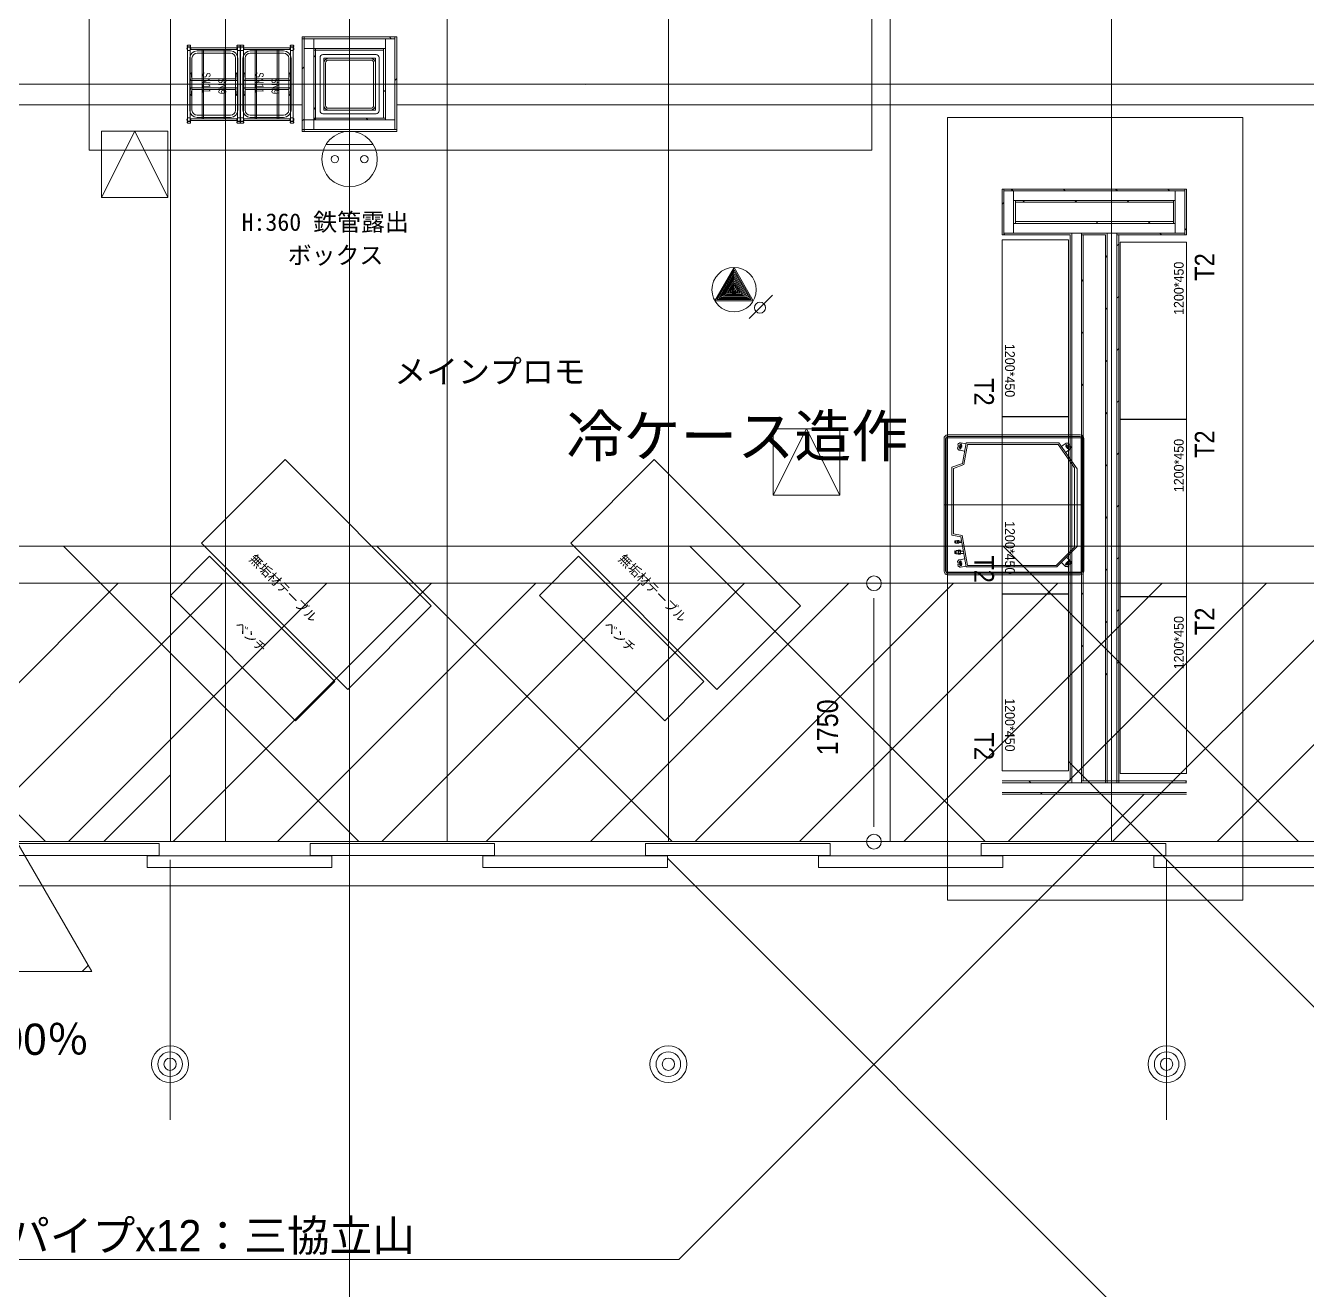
# Model space of a CAD drawing. Units: millimetres at full size, sheet at 1:100. Extents: x 3352 to 127672, y -40372 to 101181.
# Drawn here: x 31776 to 40457, y -17632 to -9067 of the extents above; entities that cross this region are included whole.
import ezdxf
from ezdxf.enums import TextEntityAlignment as Align

# ---------------------------------------------------------------- set-up
doc = ezdxf.new("R2010")
doc.units = ezdxf.units.MM
doc.header["$LTSCALE"] = 100
doc.header["$PDMODE"] = 32
doc.header["$PDSIZE"] = 50
doc.linetypes.add('CHAIN2', pattern=[12, 9, -1, 1, -1])
doc.layers.add('0-0', color=134, linetype='Continuous', lineweight=18)
doc.styles.add('MS UI Gothic', font='')
doc.styles.add('ＭＳ ゴシック', font='')
doc.styles.add('ＭＳ Ｐゴシック', font='')
doc.styles.get('MS UI Gothic').set_extended_font_data('MS UI Gothic')
doc.styles.get('ＭＳ ゴシック').set_extended_font_data('MS Gothic')
doc.styles.get('ＭＳ Ｐゴシック').set_extended_font_data('MS PGothic')

msp = doc.modelspace()

# ---------------------------------------------------------------- linework, layer by layer
at = {"layer": '0-0'}
for p, q in [((33969.8, -18478.1), (33969.8, 11057)), ((33209.3, -9199.3), (33209.3, -9215)), ((33231.3, -9201.8), (33229.3, -9201.8)), ((33231.3, -9215), (33231.3, -9199.3)), ((33649.8, -9143.3), (34289.8, -9143.3)), ((33649.8, -9783.3), (33649.8, -9143.3)), ((33649.8, -9155.8), (33662.3, -9155.8)), ((33662.3, -9155.8), (33662.3, -9143.3)), ((33662.3, -9770.8), (33662.3, -9155.8)), ((33662.3, -9155.8), (34277.3, -9155.8)), ((33727.3, -9155.8), (33727.3, -9220.8)), ((34212.3, -9155.8), (34212.3, -9220.8)), ((34251.7, -9155.8), (34239.2, -9143.3)), ((34277.3, -9143.3), (34277.3, -9155.8)), ((34277.3, -9155.8), (34277.3, -9770.8)), ((34289.8, -9143.3), (34289.8, -9783.3)), ((32887.3, -9288.3), (32887.3, -9638.3)), ((33209.7, -9218.3), (32890.9, -9218.3)), ((32890.9, -9228.3), (33209.7, -9228.3)), ((32891.4, -9208.8), (32893.4, -9208.8)), ((32902.3, -9288.3), (32902.3, -9638.3)), ((33163.3, -9238.3), (32937.3, -9238.3)), ((33163.3, -9253.3), (32937.3, -9253.3)), ((32970.3, -9228.3), (32970.3, -9698.3)), ((32980.3, -9698.3), (32980.3, -9228.3)), ((33120.3, -9228.3), (33120.3, -9698.3)), ((33130.3, -9698.3), (33130.3, -9228.3)), ((33198.3, -9638.3), (33198.3, -9288.3)), ((33213.3, -9638.3), (33213.3, -9288.3)), ((33229.3, -9208.8), (33231.3, -9208.8)), ((33247.2, -9288.3), (33247.2, -9638.3)), ((33569.6, -9218.3), (33250.8, -9218.3)), ((33250.8, -9228.3), (33569.6, -9228.3)), ((33251.3, -9208.8), (33253.3, -9208.8)), ((33262.2, -9288.3), (33262.2, -9638.3)), ((33523.2, -9238.3), (33297.2, -9238.3)), ((33523.2, -9253.3), (33297.2, -9253.3)), ((33330.2, -9228.3), (33330.2, -9698.3)), ((33340.2, -9698.3), (33340.2, -9228.3)), ((33480.2, -9228.3), (33480.2, -9698.3)), ((33490.2, -9698.3), (33490.2, -9228.3)), ((33558.2, -9638.3), (33558.2, -9288.3)), ((33573.2, -9638.3), (33573.2, -9288.3)), ((33589.2, -9208.8), (33591.2, -9208.8)), ((33662.3, -9220.8), (33727.3, -9220.8)), ((33727.3, -9220.8), (34212.3, -9220.8)), ((33727.3, -9705.8), (33727.3, -9220.8)), ((33727.3, -9233.3), (33739.8, -9233.3)), ((33739.8, -9268.8), (33727.3, -9281.3)), ((33739.8, -9220.8), (33739.8, -9233.3)), ((33739.8, -9233.3), (34199.8, -9233.3)), ((33739.8, -9693.3), (33739.8, -9233.3)), ((33769.8, -9283.3), (33769.8, -9643.3)), ((34149.8, -9263.3), (33789.8, -9263.3)), ((34169.8, -9643.3), (34169.8, -9283.3)), ((34199.8, -9220.8), (34199.8, -9233.3)), ((34199.8, -9233.3), (34199.8, -9693.3)), ((34212.3, -9220.8), (34212.3, -9705.8)), ((33662.3, -9346.3), (33649.8, -9358.8)), ((34277.3, -9438.4), (34289.8, -9425.9)), ((91067.1, -9463.3), (18347.6, -9463.3)), ((91067.1, -9463.3), (18347.6, -9463.3)), ((91067.1, -9463.3), (18347.6, -9463.3)), ((91067.1, -9463.3), (18347.6, -9463.3)), ((91067.1, -9463.3), (18347.6, -9463.3)), ((91067.1, -9463.3), (18347.6, -9463.3)), ((34199.8, -9515.9), (34212.3, -9503.4)), ((33739.8, -9622.3), (33727.3, -9634.8)), ((33209.7, -9698.3), (32890.9, -9698.3)), ((32890.9, -9708.3), (33209.7, -9708.3)), ((32937.3, -9673.3), (33163.3, -9673.3)), ((32937.3, -9688.3), (33163.3, -9688.3)), ((33231.3, -9717.8), (33229.3, -9717.8)), ((33231.3, -9727.3), (33231.3, -9711.6)), ((33569.6, -9698.3), (33250.8, -9698.3)), ((33250.8, -9708.3), (33569.6, -9708.3)), ((33297.2, -9673.3), (33523.2, -9673.3)), ((33297.2, -9688.3), (33523.2, -9688.3)), ((33662.3, -9699.8), (33649.8, -9712.3)), ((33662.3, -9705.8), (33727.3, -9705.8)), ((33727.3, -9693.3), (33739.8, -9693.3)), ((34212.3, -9705.8), (33727.3, -9705.8)), ((33727.3, -9770.8), (33727.3, -9705.8)), ((33728.5, -9693.3), (33741, -9705.8)), ((34199.8, -9693.3), (33739.8, -9693.3)), ((33739.8, -9705.8), (33739.8, -9693.3)), ((34149.8, -9663.3), (33789.8, -9663.3)), ((34082.1, -9693.3), (34094.6, -9705.8)), ((34212.3, -9693.3), (34199.8, -9693.3)), ((34277.3, -9705.8), (34212.3, -9705.8)), ((32289.8, -9781.2), (32289.8, -10231.2)), ((32739.8, -9781.2), (32289.8, -9781.2)), ((32514.8, -9781.2), (32289.8, -10231.2)), ((32514.8, -9781.2), (32739.8, -10231.2)), ((32891.4, -9724.8), (32893.4, -9724.8)), ((33229.3, -9724.8), (33231.3, -9724.8)), ((33251.3, -9724.8), (33253.3, -9724.8)), ((33589.2, -9724.8), (33591.2, -9724.8)), ((33662.3, -9770.8), (33649.8, -9770.8)), ((34289.8, -9783.3), (33649.8, -9783.3)), ((34277.3, -9770.8), (33662.3, -9770.8)), ((33662.3, -9783.3), (33662.3, -9770.8)), ((34289.8, -9770.8), (34277.3, -9770.8)), ((38389.3, -10173.3), (38401.8, -10173.3)), ((38389.3, -10484.3), (38389.3, -10173.3)), ((38401.8, -10173.3), (39626.8, -10173.3)), ((38401.8, -10185.8), (38401.8, -10173.3)), ((38401.8, -10471.8), (38401.8, -10185.8)), ((38463.7, -10185.8), (38451.2, -10173.3)), ((38466.8, -10185.8), (39561.8, -10185.8)), ((38817.2, -10185.8), (38804.7, -10173.3)), ((39170.8, -10185.8), (39158.3, -10173.3)), ((39524.3, -10185.8), (39511.8, -10173.3)), ((39561.8, -10185.8), (39626.8, -10185.8)), ((39561.8, -10185.8), (39561.8, -10250.8)), ((39626.8, -10173.3), (39639.3, -10173.3)), ((39626.8, -10173.3), (39626.8, -10185.8)), ((39626.8, -10185.8), (39626.8, -10471.8)), ((39639.3, -10173.3), (39639.3, -10484.3)), ((38401.8, -10263.6), (38389.3, -10276.1)), ((38466.8, -10406.8), (38466.8, -10250.8)), ((38479.3, -10250.8), (39549.3, -10250.8)), ((38479.3, -10263.3), (39549.3, -10263.3)), ((38479.3, -10394.3), (38479.3, -10263.3)), ((38541.2, -10263.3), (38528.7, -10250.8)), ((38894.7, -10263.3), (38882.2, -10250.8)), ((39248.3, -10263.3), (39235.8, -10250.8)), ((39549.3, -10250.8), (39561.8, -10250.8)), ((39549.3, -10250.8), (39549.3, -10263.3)), ((39549.3, -10263.3), (39549.3, -10394.3)), ((39561.8, -10250.8), (39561.8, -10406.8)), ((38466.8, -10471.8), (38466.8, -10406.8)), ((38479.3, -10406.8), (38466.8, -10406.8)), ((39549.3, -10394.3), (38479.3, -10394.3)), ((38479.3, -10406.8), (38479.3, -10394.3)), ((39549.3, -10406.8), (38479.3, -10406.8)), ((39025.7, -10394.3), (39038.2, -10406.8)), ((39379.3, -10394.3), (39391.8, -10406.8)), ((38401.8, -10484.3), (38389.3, -10484.3)), ((38466.8, -10471.8), (38401.8, -10471.8)), ((38401.8, -10484.3), (38401.8, -10471.8)), ((38401.8, -10477.5), (38408.6, -10484.3)), ((38849.3, -10484.3), (38401.8, -10484.3)), ((38861.8, -10471.8), (38466.8, -10471.8)), ((38849.3, -14182.3), (38849.3, -10484.3)), ((38861.8, -14182.3), (38861.8, -10484.3)), ((38926.8, -10484.3), (38926.8, -10471.8)), ((39101.8, -10471.8), (38926.8, -10471.8)), ((38926.8, -14182.3), (38926.8, -10484.3)), ((38926.8, -10484.3), (38939.3, -10484.3)), ((38939.3, -14182.3), (38939.3, -10484.3)), ((39089.3, -10484.3), (38939.3, -10484.3)), ((39089.3, -14194.8), (39089.3, -10484.3)), ((39101.8, -14194.8), (39101.8, -10484.3)), ((39166.8, -10484.3), (39166.8, -10471.8)), ((39561.8, -10471.8), (39166.8, -10471.8)), ((39166.8, -14194.8), (39166.8, -10484.3)), ((39166.8, -10484.3), (39179.3, -10484.3)), ((39179.3, -14194.8), (39179.3, -10484.3)), ((39626.8, -10484.3), (39179.3, -10484.3)), ((39456.8, -10471.8), (39469.3, -10484.3)), ((39626.8, -10452.8), (39639.3, -10440.3)), ((39626.8, -10471.8), (39626.8, -10484.3)), ((39639.3, -10484.3), (39626.8, -10484.3)), ((39179.3, -10546.8), (39166.8, -10559.3)), ((39101.8, -10624.3), (39089.3, -10636.8)), ((38939.3, -10786.8), (38926.8, -10799.3)), ((39179.3, -10900.3), (39166.8, -10912.8)), ((39101.8, -10977.8), (39089.3, -10990.3)), ((38939.3, -11140.3), (38926.8, -11152.8)), ((39179.3, -11253.9), (39166.8, -11266.4)), ((39101.8, -11331.4), (39089.3, -11343.9)), ((38939.3, -11493.9), (38926.8, -11506.4)), ((39179.3, -11607.4), (39166.8, -11619.9)), ((39101.8, -11684.9), (39089.3, -11697.4)), ((37064.8, -11797.4), (36839.8, -12247.4)), ((36839.8, -11797.4), (36839.8, -12247.4)), ((38939.3, -11847.4), (38926.8, -11859.9)), ((39179.3, -11961), (39166.8, -11973.5)), ((32967.9, -12572), (33533.6, -12006.3)), ((33533.6, -12006.3), (34523.5, -12996.3)), ((39101.8, -12038.5), (39089.3, -12051)), ((38939.3, -12201), (38926.8, -12213.5)), ((36839.8, -12247.4), (37289.8, -12247.4)), ((39179.3, -12314.5), (39166.8, -12327)), ((39101.8, -12392), (39089.3, -12404.5)), ((33957.8, -13562), (32967.9, -12572)), ((38939.3, -12554.5), (38926.8, -12567)), ((32755.8, -12925.6), (33020.9, -12660.4)), ((33020.9, -12660.4), (33869.5, -13509)), ((39179.3, -12668.1), (39166.8, -12680.6)), ((39101.8, -12745.6), (39089.3, -12758.1)), ((37715.9, -12843.3), (37121.1, -12843.3)), ((38939.3, -12908.1), (38926.8, -12920.6)), ((34523.5, -12996.3), (33957.8, -13562)), ((39179.3, -13021.6), (39166.8, -13034.1)), ((37521.1, -14393.3), (37521.1, -13043.3)), ((39101.8, -13099.1), (39089.3, -13111.6)), ((38939.3, -13261.6), (38926.8, -13274.1)), ((39101.8, -13452.7), (39089.3, -13465.2)), ((39179.3, -13375.2), (39166.8, -13387.7)), ((38389.3, -14182.3), (38849.3, -14182.3)), ((38389.3, -14194.8), (38861.8, -14194.8)), ((38583.6, -14194.8), (38571.1, -14182.3)), ((38861.8, -14194.8), (38861.8, -14182.3)), ((38861.8, -14194.8), (38926.8, -14194.8)), ((38926.8, -14194.8), (39639.3, -14194.8)), ((38939.3, -14182.3), (39639.3, -14182.3)), ((39639.3, -14189.9), (39631.8, -14182.3)), ((38389.3, -14259.8), (39639.3, -14259.8)), ((38389.3, -14272.3), (39639.3, -14272.3)), ((38661.1, -14272.3), (38648.6, -14259.8)), ((23269.8, -14593.3), (69649.8, -14593.3)), ((28766.4, -14593.3), (32755.8, -14593.3)), ((54505.2, -14593.3), (32755.8, -14593.3)), ((33702.2, -14606.7), (33702.2, -14686.7)), ((35974.8, -14606.7), (35974.8, -14686.7)), ((37728.6, -14593.3), (37121.1, -14593.3)), ((38247.4, -14606.7), (38247.4, -14686.7)), ((31429.5, -14686.7), (32679.5, -14686.7)), ((32599.5, -14688.7), (32599.5, -14768.7)), ((33849.5, -14688.7), (32599.5, -14688.7)), ((32753.9, -14717.4), (32753.9, -16476.4)), ((33702.2, -14686.7), (34952.2, -14686.7)), ((33849.5, -14768.7), (33849.5, -14688.7)), ((34872.2, -14688.7), (34872.2, -14768.7)), ((36122.2, -14688.7), (34872.2, -14688.7)), ((35974.8, -14686.7), (37224.8, -14686.7)), ((36122.2, -14768.7), (36122.2, -14688.7)), ((37144.8, -14688.7), (37144.8, -14768.7)), ((38394.8, -14688.7), (37144.8, -14688.7)), ((38247.4, -14686.7), (39497.4, -14686.7)), ((38394.8, -14768.7), (38394.8, -14688.7)), ((39417.5, -14688.7), (39417.5, -14768.7)), ((40667.5, -14688.7), (39417.5, -14688.7)), ((39503.9, -14717.4), (39503.9, -16476.4)), ((32599.5, -14768.7), (33849.5, -14768.7)), ((34872.2, -14768.7), (36122.2, -14768.7)), ((37144.8, -14768.7), (38394.8, -14768.7)), ((39417.5, -14768.7), (40667.5, -14768.7))]:
    msp.add_line(p, q, dxfattribs=at)
at = {"layer": '0-0', "color": 47}
for p, q in [((33969.8, 11057), (33969.8, -18478.1)), ((33649.8, -9143.3), (33649.8, -9783.3)), ((33649.8, -9143.3), (34289.8, -9143.3)), ((33662.3, -9155.8), (33662.3, -9770.8)), ((33662.3, -9155.8), (34277.3, -9155.8)), ((34277.3, -9155.8), (34277.3, -9770.8)), ((34289.8, -9143.3), (34289.8, -9783.3)), ((33727.3, -9220.8), (33727.3, -9705.8)), ((33727.3, -9220.8), (34212.3, -9220.8)), ((34212.3, -9220.8), (34212.3, -9705.8)), ((33806.8, -9320.3), (33806.8, -9606.3)), ((33826.8, -9300.3), (34112.8, -9300.3)), ((34132.8, -9320.3), (34132.8, -9606.3)), ((34112.8, -9626.3), (33826.8, -9626.3)), ((33727.3, -9705.8), (34212.3, -9705.8)), ((33649.8, -9783.3), (34289.8, -9783.3)), ((33662.3, -9770.8), (34277.3, -9770.8)), ((36573.8, -10720.1), (36456.9, -10922.6)), ((36467.8, -10749), (36467.8, -10749)), ((36573.8, -10735.1), (36469.9, -10915.1)), ((36573.8, -10750.1), (36482.9, -10907.6)), ((36573.8, -10705.1), (36703.7, -10930.1)), ((36573.8, -10720.1), (36690.7, -10922.6)), ((36573.8, -10735.1), (36677.8, -10915.1)), ((36573.8, -10750.1), (36664.8, -10907.6)), ((36679.9, -10749), (36679.9, -10749)), ((36573.8, -10765.1), (36495.9, -10900.1)), ((36573.8, -10780.1), (36508.9, -10892.6)), ((36573.8, -10795.1), (36521.9, -10885.1)), ((36573.8, -10810.1), (36534.9, -10877.6)), ((36573.8, -10825.1), (36547.9, -10870.1)), ((36573.8, -10840.1), (36560.8, -10862.6)), ((36573.8, -10765.1), (36651.8, -10900.1)), ((36573.8, -10780.1), (36638.8, -10892.6)), ((36573.8, -10795.1), (36625.8, -10885.1)), ((36573.8, -10810.1), (36612.8, -10877.6)), ((36573.8, -10825.1), (36599.8, -10870.1)), ((36573.8, -10840.1), (36586.8, -10862.6)), ((36423.8, -10855.1), (36423.8, -10855.1)), ((36456.9, -10922.6), (36690.7, -10922.6)), ((36469.9, -10915.1), (36677.8, -10915.1)), ((36482.9, -10907.6), (36664.8, -10907.6)), ((36495.9, -10900.1), (36651.8, -10900.1)), ((36508.9, -10892.6), (36638.8, -10892.6)), ((36521.9, -10885.1), (36625.8, -10885.1)), ((36534.9, -10877.6), (36612.8, -10877.6)), ((36547.9, -10870.1), (36599.8, -10870.1)), ((36560.8, -10862.6), (36586.8, -10862.6)), ((36834.8, -10892), (36676.5, -11050.3)), ((36723.8, -10855.1), (36723.8, -10855.1)), ((36467.8, -10961.1), (36467.8, -10961.1)), ((36573.8, -11005.1), (36573.8, -11005.1)), ((36679.9, -10961.1), (36679.9, -10961.1)), ((37996.3, -12761.5), (37996.1, -11864.1)), ((38021.1, -11839.1), (38918.7, -11839.1)), ((38121.3, -12032.2), (38145.9, -11892.9)), ((38145.9, -11892.9), (38774, -11892.9)), ((38774, -11892.9), (38897.4, -12069.2)), ((38943.7, -11864.1), (38943.7, -12761.8)), ((38049.9, -12058.2), (38121.3, -12032.2)), ((38049.9, -12518.1), (38049.9, -12058.2)), ((38897.4, -12595.4), (38897.4, -12069.2)), ((38109.9, -12528.7), (38049.9, -12518.1)), ((38145.9, -12732.9), (38109.9, -12528.7)), ((38897.4, -12595.4), (38759.8, -12732.9)), ((38759.8, -12732.9), (38145.9, -12732.9)), ((38918.7, -12786.8), (38021.3, -12786.5)), ((60782.3, -14593.3), (24819.8, -14593.3)), ((24819.8, -14893.3), (60782.3, -14893.3))]:
    msp.add_line(p, q, dxfattribs=at)
at = {"layer": '0-0', "linetype": 'CHAIN2'}
for p, q in [((33969.8, 11057), (33969.8, -18478.1)), ((18347.6, -9463.3), (91067.1, -9463.3)), ((18347.6, -9463.3), (91067.1, -9463.3))]:
    msp.add_line(p, q, dxfattribs=at)
at = {"layer": '0-0', "color": 254}
for p, q in [((34630.5, -14593.3), (34630.5, -2733.3)), ((36130.5, -14593.3), (36130.5, -2733.3)), ((37630.5, -14593.3), (37630.5, -2733.3)), ((39130.5, -14593.3), (39130.5, -2733.3)), ((33130.5, -14593.3), (33130.5, -3861.4))]:
    msp.add_line(p, q, dxfattribs=at)
at = {"layer": '0-0', "color": 8}
for p, q in [((33228.7, -9214.3), (33229.3, -9213.7)), ((37521.1, -12943.3), (37521.1, -13043.3)), ((37521.1, -14493.3), (37521.1, -14393.3))]:
    msp.add_line(p, q, dxfattribs=at)
at = {"layer": '0-0', "color": 4}
for p, q in [((33769.8, -9283.3), (33769.8, -9643.3)), ((34149.8, -9263.3), (33789.8, -9263.3)), ((34169.8, -9643.3), (34169.8, -9283.3)), ((34149.8, -9663.3), (33789.8, -9663.3)), ((38007, -12761), (38007, -11865.1)), ((38022, -11850.1), (38917.7, -11850.1)), ((38144.9, -11898.5), (38107.1, -11891.8)), ((38932.7, -11865.1), (38932.7, -12761)), ((38086.5, -11931.3), (38088.6, -11919.5)), ((38095.1, -11939), (38090.2, -11932)), ((38090.5, -11908.7), (38092.6, -11896.9)), ((38092.5, -11909), (38090.5, -11908.7)), ((38090.6, -11919.9), (38101.7, -11921.8)), ((38092.6, -11896.9), (38094.6, -11897.2)), ((38118.8, -11919.3), (38093, -11914.7)), ((38136.2, -11947.7), (38098.4, -11941)), ((38101.7, -11921.8), (38101.1, -11925.3)), ((38112, -11897.9), (38105, -11937.4)), ((38112.9, -11927.4), (38116, -11909.6)), ((38130.6, -12040), (38154.7, -11903.4)), ((38154.7, -11903.4), (38768.5, -11903.4)), ((38879.4, -12061.8), (38768.5, -11903.4)), ((38801.9, -11909.2), (38790.8, -11917)), ((38802.3, -11909), (38803.9, -11907.8)), ((38803.9, -11907.8), (38822.3, -11895)), ((38819.5, -11958), (38851, -11935.9)), ((38820.7, -11903), (38842.8, -11934.7)), ((38821.7, -11914.9), (38832, -11929.7)), ((38826, -11894.1), (38834.4, -11895.6)), ((38833.5, -11910.9), (38831.5, -11908)), ((38842.8, -11904.4), (38833.5, -11910.9)), ((38837.5, -11893.4), (38844.4, -11903.3)), ((38854.5, -11924.3), (38853, -11932.7)), ((38856, -11923.3), (38854.5, -11924.3)), ((38060.4, -12065.6), (38130.6, -12040)), ((38060.4, -12509.3), (38060.4, -12065.6)), ((38879.4, -12598.5), (38879.4, -12061.8)), ((37996.2, -12312.9), (38943.7, -12312.9)), ((38118.9, -12519.6), (38060.4, -12509.3)), ((38072.6, -12556.6), (38069.9, -12559.3)), ((38069.9, -12559.3), (38069.9, -12567.3)), ((38074.7, -12556.6), (38072.6, -12556.6)), ((38075.9, -12555.4), (38074.7, -12556.6)), ((38074.7, -12556.6), (38074.7, -12570.1)), ((38074.7, -12570.1), (38075.9, -12571.3)), ((38086.4, -12555.4), (38075.9, -12555.4)), ((38075.9, -12571.3), (38086.4, -12571.3)), ((38086.6, -12561.3), (38086.4, -12559.1)), ((38086.4, -12559.1), (38086.4, -12567.6)), ((38086.4, -12567.3), (38086.6, -12565.3)), ((38086.4, -12567.6), (38086.4, -12571.8)), ((38086.4, -12571.8), (38087.1, -12571.8)), ((38087.1, -12563.3), (38086.6, -12561.3)), ((38087.1, -12554.8), (38096.6, -12554.8)), ((38087.1, -12571.8), (38096.6, -12571.8)), ((38097.4, -12554.8), (38096.6, -12554.8)), ((38097.4, -12559.4), (38097.1, -12561.4)), ((38097.2, -12565.4), (38097.4, -12567.6)), ((38097.4, -12554.8), (38097.4, -12559.1)), ((38115.1, -12558.6), (38097.4, -12558.6)), ((38097.4, -12559.1), (38097.4, -12559.4)), ((38097.4, -12559.1), (38097.4, -12567.6)), ((38097.4, -12567.6), (38097.4, -12571.8)), ((38097.4, -12568.1), (38116.8, -12568.1)), ((38154.7, -12722.4), (38118.9, -12519.6)), ((38072.6, -12623.5), (38069.9, -12626.2)), ((38069.9, -12626.2), (38069.9, -12639.7)), ((38069.9, -12639.7), (38072.6, -12642.5)), ((38072.6, -12642.5), (38075.9, -12642.5)), ((38075.9, -12623.5), (38075.9, -12628.4)), ((38075.9, -12628.4), (38075.9, -12642.5)), ((38075.9, -12642.5), (38077.5, -12644.1)), ((38092.9, -12621.9), (38077.5, -12621.9)), ((38077.5, -12621.9), (38077.5, -12644.1)), ((38077.5, -12644.1), (38092.9, -12644.1)), ((38093.9, -12619.3), (38092.9, -12621)), ((38092.9, -12622.7), (38092.9, -12621)), ((38092.9, -12622.7), (38092.9, -12633.2)), ((38092.9, -12632.7), (38093.2, -12629.5)), ((38092.9, -12633.2), (38092.9, -12643.5)), ((38092.9, -12645), (38093.9, -12646.7)), ((38093.2, -12629.5), (38093.9, -12626.3)), ((38093.9, -12619.1), (38093.9, -12619.3)), ((38093.9, -12626.3), (38105.8, -12626.3)), ((38093.9, -12640.1), (38105.8, -12640.1)), ((38093.9, -12646.9), (38105.8, -12646.9)), ((38105.8, -12619.3), (38105.8, -12619.1)), ((38105.8, -12626.3), (38106.6, -12629.7)), ((38106.9, -12621), (38105.9, -12619.3)), ((38105.9, -12646.7), (38106.9, -12645)), ((38106.6, -12629.7), (38106.9, -12633.2)), ((38106.9, -12621), (38106.9, -12622.7)), ((38106.9, -12622.7), (38106.9, -12633.2)), ((38107.6, -12625.1), (38106.9, -12624.3)), ((38126.8, -12625.1), (38106.9, -12625.1)), ((38106.9, -12633.2), (38106.9, -12643.5)), ((38106.9, -12640.9), (38129.6, -12640.9)), ((38106.9, -12643.5), (38106.9, -12645)), ((38755.4, -12722.4), (38879.4, -12598.5)), ((38826.4, -12666.3), (38853.6, -12693.5)), ((38086.5, -12694.6), (38088.5, -12694.2)), ((38088.6, -12706.4), (38086.5, -12694.6)), ((38088.5, -12694.2), (38090.2, -12693.9)), ((38090.6, -12706), (38088.6, -12706.4)), ((38090.2, -12693.9), (38095.1, -12686.9)), ((38090.5, -12717.2), (38092.5, -12716.9)), ((38092.6, -12729), (38090.5, -12717.2)), ((38101.7, -12704.1), (38090.6, -12706)), ((38119.3, -12706.6), (38095.4, -12710.8)), ((38136.2, -12678.2), (38098.4, -12684.9)), ((38101.1, -12700.6), (38101.7, -12704.1)), ((38105.1, -12689), (38112, -12727.8)), ((38144.9, -12727.4), (38107.1, -12734.1)), ((38116, -12716.3), (38112.9, -12698.5)), ((38154.7, -12722.4), (38186.9, -12722.4)), ((38186.9, -12722.4), (38755.4, -12722.4)), ((38791.1, -12701.7), (38818.2, -12728.9)), ((38845.6, -12693.1), (38818.3, -12720.4)), ((38833.8, -12696.4), (38821.1, -12709.1)), ((38830.3, -12730.3), (38821.8, -12730.3)), ((38829.6, -12717.6), (38832.1, -12715.1)), ((38832.1, -12715.1), (38840.1, -12723.1)), ((38841.5, -12724.5), (38833, -12733)), ((38839.9, -12707.3), (38842.3, -12704.9)), ((38847.8, -12715.3), (38839.9, -12707.3)), ((38840.1, -12723.1), (38841.5, -12724.5)), ((38849.3, -12716.7), (38847.8, -12715.3)), ((38857.7, -12708.3), (38849.3, -12716.7)), ((38855.1, -12697), (38855.1, -12705.6)), ((38855.1, -12705.6), (38856.3, -12706.8)), ((38856.3, -12706.8), (38857.7, -12708.3)), ((38917.7, -12776), (38022, -12776))]:
    msp.add_line(p, q, dxfattribs=at)
at = {"layer": '0-0', "color": 253}
msp.add_line((33120.3, -9520.6), (33130.3, -9510.6), dxfattribs=at)
at = {"layer": '0-0', "color": 5}
for p, q in [((35566, -9464.9), (35567.1, -9463.8)), ((45408.6, -20620.2), (38839.3, -14050.9)), ((45408.6, -20620.2), (38839.3, -14050.9)), ((36200.6, -17422.5), (39350.8, -14272.3)), ((43875.5, -22459.2), (36122.2, -14705.9)), ((43875.5, -22459.2), (36122.2, -14705.9)), ((36122.6, -14706.6), (36122.9, -14706.3)), ((30508.6, -17422.5), (36200.6, -17422.5)), ((30508.6, -17422.5), (36200.6, -17422.5))]:
    msp.add_line(p, q, dxfattribs=at)
at = {"layer": '0-0', "color": 3}
for p, q in [((25369.8, -9603.3), (33649.8, -9603.3)), ((34289.8, -9603.3), (42649.8, -9603.3))]:
    msp.add_line(p, q, dxfattribs=at)
at = {"layer": '0-0', "color": 6}
for p, q in [((25369.8, -9603.3), (33649.8, -9603.3)), ((34289.8, -9603.3), (42649.8, -9603.3))]:
    msp.add_line(p, q, dxfattribs=at)
at = {"layer": '0-0', "color": 230}
msp.add_line((33811.2, -9870.8), (34128.4, -9870.8), dxfattribs=at)
at = {"layer": '0-0', "color": 15}
for p, q in [((29911, -12593.3), (31911, -14593.3)), ((32032.4, -12593.3), (34032.4, -14593.3)), ((34153.7, -12593.3), (36153.7, -14593.3)), ((36275, -12593.3), (38275, -14593.3)), ((38396.3, -12593.3), (40396.3, -14593.3))]:
    msp.add_line(p, q, dxfattribs=at)
at = {"layer": '0-0', "color": 14}
for p, q in [((24862.3, -12843.3), (60739.8, -12843.3)), ((30652.6, -14593.3), (32402.6, -12843.3)), ((31359.8, -14593.3), (33109.8, -12843.3)), ((32066.9, -14593.3), (33816.9, -12843.3)), ((32774, -14593.3), (34524, -12843.3)), ((33481.1, -14593.3), (35231.1, -12843.3)), ((34188.2, -14593.3), (35938.2, -12843.3)), ((34895.3, -14593.3), (36645.3, -12843.3)), ((35602.4, -14593.3), (37352.4, -12843.3)), ((36309.5, -14593.3), (38059.5, -12843.3)), ((37016.6, -14593.3), (38766.6, -12843.3)), ((37723.7, -14593.3), (39473.7, -12843.3)), ((38430.8, -14593.3), (40180.8, -12843.3)), ((39137.9, -14593.3), (40887.9, -12843.3)), ((39845, -14593.3), (41595, -12843.3))]:
    msp.add_line(p, q, dxfattribs=at)
at = {"layer": '0-0', "color": 140}
msp.add_line((32304.3, -14593.3), (32755.8, -14141.9), dxfattribs=at)
at = {"layer": '0-0', "color": 13}
msp.add_line((69649.8, -14593.3), (23269.8, -14593.3), dxfattribs=at)
msp.add_line((69649.8, -14593.3), (23269.8, -14593.3), dxfattribs=at)
msp.add_line((69649.8, -14593.3), (23269.8, -14593.3), dxfattribs=at)
msp.add_line((69649.8, -14593.3), (23269.8, -14593.3), dxfattribs=at)
at = {"layer": '0-0', "color": 1}
msp.add_line((23269.8, -14593.3), (69649.8, -14593.3), dxfattribs=at)
at = {"layer": '0-0', "color": 20}
msp.add_line((32159.6, -15473.4), (32200, -15433), dxfattribs=at)
at = {"layer": '0-0'}
for points in [[(34258.6, -2733.3), (53005.2, -2733.3), (54505.2, -4233.3), (54505.2, -14593.3), (32755.8, -14593.3), (32755.8, -4236.2)], [(32871.4, -9201.8), (32869.4, -9201.8), (32869.4, -9208.8), (32871.4, -9208.8)], [(32871.4, -9215), (32871.4, -9199.3), (32891.4, -9199.3), (32891.4, -9215)], [(32893.4, -9208.8), (32893.4, -9201.8), (32891.4, -9201.8)], [(33209.3, -9201.8), (33207.3, -9201.8), (33207.3, -9208.8), (33209.3, -9208.8)], [(33229.3, -9215), (33229.3, -9199.3), (33209.3, -9199.3)], [(33231.3, -9199.3), (33251.3, -9199.3), (33251.3, -9215)], [(33253.3, -9208.8), (33253.3, -9201.8), (33251.3, -9201.8)], [(33569.2, -9201.8), (33567.2, -9201.8), (33567.2, -9208.8), (33569.2, -9208.8)], [(33589.2, -9215), (33589.2, -9199.3), (33569.2, -9199.3), (33569.2, -9215)], [(33591.2, -9208.8), (33591.2, -9201.8), (33589.2, -9201.8)], [(32871.4, -9717.8), (32869.4, -9717.8), (32869.4, -9724.8), (32871.4, -9724.8)], [(32871.4, -9711.6), (32871.4, -9727.3), (32891.4, -9727.3), (32891.4, -9711.6)], [(32893.4, -9724.8), (32893.4, -9717.8), (32891.4, -9717.8)], [(33209.3, -9717.8), (33207.3, -9717.8), (33207.3, -9724.8), (33209.3, -9724.8)], [(33229.3, -9711.6), (33229.3, -9727.3), (33209.3, -9727.3), (33209.3, -9711.6)], [(33231.3, -9727.3), (33251.3, -9727.3), (33251.3, -9711.6)], [(33253.3, -9724.8), (33253.3, -9717.8), (33251.3, -9717.8)], [(33569.2, -9717.8), (33567.2, -9717.8), (33567.2, -9724.8), (33569.2, -9724.8)], [(33589.2, -9711.6), (33589.2, -9727.3), (33569.2, -9727.3), (33569.2, -9711.6)], [(33591.2, -9724.8), (33591.2, -9717.8), (33589.2, -9717.8)], [(32289.8, -10231.2), (32739.8, -10231.2), (32739.8, -9781.2)], [(38401.8, -10185.8), (38466.8, -10185.8), (38466.8, -10250.8), (38479.3, -10250.8), (38479.3, -10263.3)], [(39626.8, -10471.8), (39561.8, -10471.8), (39561.8, -10406.8), (39549.3, -10406.8), (39549.3, -10394.3)], [(38861.8, -10484.3), (38861.8, -10471.8), (38926.8, -10471.8)], [(39101.8, -10484.3), (39101.8, -10471.8), (39166.8, -10471.8)], [(37064.8, -11797.4), (37289.8, -12247.4), (37289.8, -11797.4), (36839.8, -11797.4)], [(33869.5, -13509), (33604.3, -13774.1), (32755.8, -12925.6)], [(38926.8, -14194.8), (38926.8, -14182.3), (38939.3, -14182.3)], [(23269.8, -14593.3), (69649.8, -14593.3), (69764.8, -14593.3)], [(32679.5, -14686.7), (32679.5, -14606.7), (31429.5, -14606.7)], [(34952.2, -14686.7), (34952.2, -14606.7), (33702.2, -14606.7)], [(37224.8, -14686.7), (37224.8, -14606.7), (35974.8, -14606.7)], [(39497.4, -14686.7), (39497.4, -14606.7), (38247.4, -14606.7)]]:
    msp.add_lwpolyline(points, dxfattribs=at)
at = {"layer": '0-0', "color": 150}
msp.add_lwpolyline([(28766.4, -14593.3), (32755.8, -14593.3), (32755.8, -4236.2)], dxfattribs=at)
at = {"layer": '0-0', "color": 1}
for points in [[(37506.3, -7910.4), (37506.3, -9910.4), (32206.3, -9910.4), (32206.3, -7910.4)], [(38019.2, -9689.6), (40019.2, -9689.6), (40019.2, -14989.6), (38019.2, -14989.6)]]:
    msp.add_lwpolyline(points, close=True, dxfattribs=at)
at = {"layer": '0-0'}
for points in [[(32890.9, -9713.3), (32890.9, -9213.3), (32871.8, -9213.3), (32871.8, -9713.3)], [(33228.8, -9713.3), (33228.8, -9213.3), (33209.7, -9213.3), (33209.7, -9713.3)], [(33250.8, -9713.3), (33250.8, -9213.3), (33231.7, -9213.3), (33231.7, -9713.3)], [(33588.7, -9713.3), (33588.7, -9213.3), (33569.6, -9213.3), (33569.6, -9713.3)], [(33794.8, -9288.3), (33794.8, -9638.3), (34144.8, -9638.3), (34144.8, -9288.3)], [(32901.8, -9428.3), (32897.3, -9387.2), (32887.3, -9388.3), (32892.8, -9438.3), (33207.8, -9438.3), (33213.3, -9388.3), (33203.4, -9387.2), (33198.9, -9428.3)], [(33261.7, -9428.3), (33257.2, -9387.2), (33247.2, -9388.3), (33252.7, -9438.3), (33567.7, -9438.3), (33573.2, -9388.3), (33563.3, -9387.2), (33558.8, -9428.3)], [(32887.3, -9538.3), (32897.3, -9539.4), (32901.8, -9498.3), (33198.9, -9498.3), (33203.4, -9539.4), (33213.3, -9538.3), (33207.8, -9488.3), (32892.8, -9488.3)], [(33247.2, -9538.3), (33257.2, -9539.4), (33261.7, -9498.3), (33558.8, -9498.3), (33563.3, -9539.4), (33573.2, -9538.3), (33567.7, -9488.3), (33252.7, -9488.3)], [(38389.3, -11714.5), (38839.3, -11714.5), (38839.3, -10516.5), (38389.3, -10516.5)], [(39639.3, -10534.3), (39189.3, -10534.3), (39189.3, -11732.3), (39639.3, -11732.3)], [(38389.3, -12914.5), (38839.3, -12914.5), (38839.3, -11716.5), (38389.3, -11716.5)], [(39639.3, -11734.3), (39189.3, -11734.3), (39189.3, -12932.3), (39639.3, -12932.3)], [(36033.6, -12006.3), (37023.5, -12996.3), (36457.8, -13562), (35467.9, -12572)], [(35520.9, -12660.4), (36369.5, -13509), (36104.3, -13774.1), (35255.8, -12925.6)], [(38389.3, -14114.5), (38839.3, -14114.5), (38839.3, -12916.5), (38389.3, -12916.5)], [(39639.3, -12934.3), (39189.3, -12934.3), (39189.3, -14132.3), (39639.3, -14132.3)], [(31715.8, -14594.3), (31208.2, -15473.4), (32223.4, -15473.4)]]:
    msp.add_lwpolyline(points, close=True, dxfattribs=at)
at = {"layer": '0-0', "color": 5}
for points in [[(35565.5, -9464.4), (35567.4, -9463.3), (35566.3, -9465.1)], [(36123.2, -14707.7), (36122.2, -14705.9), (36124, -14706.9)]]:
    msp.add_lwpolyline(points, close=True, dxfattribs=at)
at = {"layer": '0-0', "color": 47}
msp.add_lwpolyline([(36573.8, -10705.1), (36443.9, -10930.1), (36703.7, -10930.1)], dxfattribs=at)
msp.add_lwpolyline([(38014.9, -11857.9), (38014.9, -12767.9), (38924.9, -12767.9), (38924.9, -11857.9)], close=True, dxfattribs=at)
at = {"layer": '0-0', "color": 4}
for points in [[(38094.6, -11897.2), (38096.3, -11897.5), (38103.3, -11892.6)], [(38090.2, -11932), (38088.5, -11931.7), (38086.5, -11931.3)], [(38104.2, -11907.5), (38103.6, -11911), (38092.5, -11909)], [(38834.4, -11895.6), (38835.9, -11894.6), (38837.5, -11893.4)], [(38841.8, -11922.8), (38839.8, -11919.9), (38849.1, -11913.4)], [(38849.1, -11913.4), (38850.7, -11912.3), (38857.6, -11922.1)], [(38069.9, -12567.3), (38072.6, -12570.1), (38074.7, -12570.1)], [(38075.9, -12555.4), (38075.9, -12563.3), (38075.9, -12571.3)], [(38087.1, -12571.8), (38086.6, -12569.8), (38086.4, -12567.6), (38086.4, -12567.3)], [(38086.6, -12565.3), (38087.1, -12563.3), (38096.6, -12563.3)], [(38096.6, -12554.8), (38097.2, -12556.9), (38097.4, -12559.1)], [(38097.1, -12561.4), (38096.6, -12563.3), (38097.2, -12565.4)], [(38097.4, -12567.6), (38097.4, -12567.9), (38097.1, -12569.9), (38096.6, -12571.8), (38097.4, -12571.8)], [(38092.9, -12622.7), (38092.9, -12622.4), (38093.2, -12620.8), (38093.9, -12619.1), (38105.8, -12619.1), (38106.6, -12620.9), (38106.9, -12622.7)], [(38093.9, -12626.3), (38093.2, -12624.5), (38092.9, -12622.7)], [(38093.9, -12640.1), (38093.2, -12636.7), (38092.9, -12633.2), (38092.9, -12632.7)], [(38092.9, -12643.5), (38092.9, -12642.7), (38093.9, -12640.1)], [(38093.9, -12646.9), (38093.5, -12646.1), (38093, -12644.8), (38092.9, -12643.5), (38092.9, -12645)], [(38106.9, -12622.7), (38106.9, -12623), (38106.5, -12624.6), (38105.8, -12626.3)], [(38106.9, -12633.2), (38106.9, -12633.7), (38106.5, -12636.9), (38105.8, -12640.1)], [(38105.8, -12640.1), (38106.8, -12642.7), (38106.9, -12643.5)], [(38106.9, -12643.5), (38106.7, -12644.8), (38106.2, -12646.1), (38105.8, -12646.9)], [(38092.5, -12716.9), (38103.6, -12714.9), (38104.2, -12718.4)], [(38103.3, -12733.3), (38096.3, -12728.4), (38094.6, -12728.7), (38092.6, -12729)], [(38833, -12733), (38831.6, -12731.6), (38830.3, -12730.3)]]:
    msp.add_lwpolyline(points, dxfattribs=at)
msp.add_lwpolyline([(38086.4, -12559.1), (38086.4, -12558.8), (38086.6, -12556.8), (38087.1, -12554.8), (38086.4, -12554.8)], close=True, dxfattribs=at)
at = {"layer": '0-0', "color": 15}
msp.add_lwpolyline([(23269.8, -12593.3), (65588.8, -12593.3), (65588.8, -14593.3), (23269.8, -14593.3)], close=True, dxfattribs=at)
at = {"layer": '0-0', "color": 14}
msp.add_lwpolyline([(60739.8, -12843.3), (60739.8, -14593.3), (24862.3, -14593.3), (24862.3, -12843.3)], dxfattribs=at)
at = {"layer": '0-0'}
for centre, radius in [((32881.4, -9223.3), 13), ((33219.3, -9223.3), 13), ((33241.3, -9223.3), 13), ((33579.2, -9223.3), 13), ((32881.4, -9703.3), 13), ((33219.3, -9703.3), 13), ((33241.3, -9703.3), 13), ((33579.2, -9703.3), 13), ((32753.9, -16100.4), 125), ((32753.9, -16100.4), 83.3), ((32753.9, -16100.4), 41.7), ((36128.9, -16100.4), 125), ((36128.9, -16100.4), 83.3), ((36128.9, -16100.4), 41.7), ((39503.9, -16100.4), 125), ((39503.9, -16100.4), 83.3), ((39503.9, -16100.4), 41.7)]:
    msp.add_circle(centre, radius, dxfattribs=at)
at = {"layer": '0-0', "color": 230}
for centre, radius in [((33969.8, -9970.8), 187.5), ((33869.8, -9970.8), 25), ((34069.8, -9970.8), 25)]:
    msp.add_circle(centre, radius, dxfattribs=at)
at = {"layer": '0-0', "color": 47}
for centre, radius in [((36573.8, -10855.1), 150), ((36749.3, -10977.5), 37.5)]:
    msp.add_circle(centre, radius, dxfattribs=at)
at = {"layer": '0-0'}
for centre, radius, start, end in [((32937.3, -9288.3), 50, 90, 180), ((32937.3, -9288.3), 35, 90, 180), ((33163.3, -9288.3), 50, 0, 90), ((33163.3, -9288.3), 35, 0, 90), ((33297.2, -9288.3), 50, 90, 180), ((33297.2, -9288.3), 35, 90, 180), ((33523.2, -9288.3), 50, 0, 90), ((33523.2, -9288.3), 35, 0, 90), ((33789.8, -9283.3), 20, 90, 180), ((34149.8, -9283.3), 20, 0, 90), ((32937.3, -9638.3), 50, 180, 270), ((32937.3, -9638.3), 35, 180, 270), ((33163.3, -9638.3), 50, 270, 360), ((33163.3, -9638.3), 35, 270, 360), ((33297.2, -9638.3), 50, 180, 270), ((33297.2, -9638.3), 35, 180, 270), ((33523.2, -9638.3), 50, 270, 360), ((33523.2, -9638.3), 35, 270, 360), ((33789.8, -9643.3), 20, 180, 270), ((34149.8, -9643.3), 20, 270, 0)]:
    msp.add_arc(centre, radius, start, end, dxfattribs=at)
at = {"layer": '0-0', "color": 4}
for centre, radius, start, end in [((33789.8, -9283.3), 20, 90, 180), ((34149.8, -9283.3), 20, 0, 90), ((33789.8, -9643.3), 20, 180, 270), ((34149.8, -9643.3), 20, 270, 0), ((38022, -11865.1), 15, 90, 180), ((38106.2, -11896.7), 5, 80, 125), ((38917.7, -11865.1), 15, 360, 90), ((38099.2, -11936.1), 5, 215, 260), ((38107, -11926.3), 6, 170, 350), ((38110.1, -11908.6), 6, 350, 170), ((38826.6, -11911.5), 6, 35, 215), ((38825.2, -11899.1), 5, 80, 125), ((38836.9, -11926.2), 6, 215, 35), ((38848.1, -11931.8), 5, 305, 350), ((38022, -12761), 15, 180, 270), ((38099.2, -12689.8), 5, 100, 145), ((38107, -12699.6), 6, 10, 190), ((38106.2, -12729.2), 5, 235, 280), ((38110.1, -12717.3), 6, 190, 10), ((38821.8, -12725.3), 5, 225, 270), ((38825.4, -12713.3), 6, 135, 315), ((38838.1, -12700.6), 6, 315, 135), ((38850.1, -12697), 5, 360, 45), ((38917.7, -12761), 15, 270, 0)]:
    msp.add_arc(centre, radius, start, end, dxfattribs=at)
at = {"layer": '0-0', "color": 47}
for centre, radius, start, end in [((33826.8, -9320.3), 32, 90, 180), ((34112.8, -9320.3), 32, 0, 90), ((33826.8, -9320.3), 20, 90, 180), ((34112.8, -9320.3), 20, 0, 90), ((33826.8, -9606.3), 32, 180, 270), ((33826.8, -9606.3), 20, 180, 270), ((34112.8, -9606.3), 20, 270, 0), ((34112.8, -9606.3), 32, 270, 0), ((38021.1, -11864.1), 25, 90, 180.01728), ((38918.7, -11864.1), 25, 0, 90), ((38021.3, -12761.5), 25, 180.01728, 269.98272), ((38918.7, -12761.8), 25, 269.98272, 360)]:
    msp.add_arc(centre, radius, start, end, dxfattribs=at)
at = {"layer": '0-0', "color": 8}
for centre, start, end in [((37521.1, -12843.3), 90, 270), ((37521.1, -12843.3), 270, 90), ((37521.1, -14593.3), 90, 270), ((37521.1, -14593.3), 270, 90)]:
    msp.add_arc(centre, 50, start, end, dxfattribs=at)
at = {"layer": '0-0', "color": 47}
msp.add_point((36573.8, -10855.1), dxfattribs=at)

# ---------------------------------------------------------------- texts
at = {"layer": '0-0', "color": 191, "style": 'MS UI Gothic'}
for s, height, rotation, width, p in [('SN11', 53.04, 270, 0.8, (32958.5, -9382.1)), ('SN9', 53.04, 270, 0.8, (33065.2, -9420.7)), ('SN11', 53.04, 270, 0.8, (33318.4, -9382.1)), ('SN9', 53.04, 270, 0.8, (33425.1, -9420.7)), ('T2', 132.6, 90, 0.9, (39866.9, -10794.4)), ('T2', 132.6, 270, 0.9, (38161.8, -11454.4)), ('T2', 132.6, 90, 0.9, (39866.9, -11994.4)), ('T2', 132.6, 270, 0.9, (38161.8, -12654.4)), ('T2', 132.6, 90, 0.9, (39866.9, -13194.4)), ('T2', 132.6, 270, 0.9, (38161.8, -13854.4))]:
    msp.add_text(s, height=height, rotation=rotation, dxfattribs=dict(at, width=width)).set_placement(p, align=Align.BOTTOM_LEFT)
at = {"layer": '0-0', "color": 230, "style": 'ＭＳ ゴシック'}
for s, p in [('H:360 鉄管露出', (33238.2, -10492.3)), ('ボックス', (33550.9, -10716.7))]:
    msp.add_text(s, height=118.8, dxfattribs=at).set_placement(p, align=Align.BOTTOM_LEFT)
at = {"layer": '0-0', "color": 8, "style": 'MS UI Gothic', "width": 0.95}
for rotation, p in [(90, (39639.3, -11026.2)), (270, (38389.3, -11222.6)), (90, (39639.3, -12226.2)), (270, (38389.3, -12422.6)), (90, (39639.3, -13426.2)), (270, (38389.3, -13622.6))]:
    msp.add_text('1200*450', height=66.3, rotation=rotation, dxfattribs=at).set_placement(p, align=Align.BOTTOM_LEFT)
at = {"layer": '0-0'}
for s, height, style, p in [('メインプロモ', 158.4, 'ＭＳ ゴシック', (34272.1, -11536.2)), ('冷ケース造作', 282.9, 'MS UI Gothic', (35438.7, -12072.4))]:
    msp.add_text(s, height=height, dxfattribs=dict(at, style=style)).set_placement(p, align=Align.BOTTOM_LEFT)
at = {"layer": '0-0', "style": 'MS UI Gothic'}
for s, p in [('無垢材テーブル', (33271.6, -12697.8)), ('無垢材テーブル', (35771.6, -12697.8)), ('ベンチ', (33172, -13149.4)), ('ベンチ', (35672, -13149.4))]:
    msp.add_text(s, height=63.65, rotation=315, dxfattribs=at).set_placement(p, align=Align.BOTTOM_LEFT)
at = {"layer": '0-0', "style": 'MS UI Gothic', "width": 0.9}
msp.add_text('1750', height=141.4, rotation=90, dxfattribs=at).set_placement((37320.6, -14008.7), align=Align.BOTTOM_LEFT)
at = {"layer": '0-0', "color": 13, "style": 'MS UI Gothic'}
msp.add_text('入店率80-90％', height=212.2, dxfattribs=at).set_placement((30323.4, -16101.4), align=Align.BOTTOM_LEFT)
at = {"layer": '0-0', "color": 5, "style": 'ＭＳ Ｐゴシック'}
msp.add_text('スリットパイプx12：三協立山', height=212.2, dxfattribs=at).set_placement((30492.1, -17431.7), align=Align.BOTTOM_LEFT)

doc.saveas('drawing.dxf')
